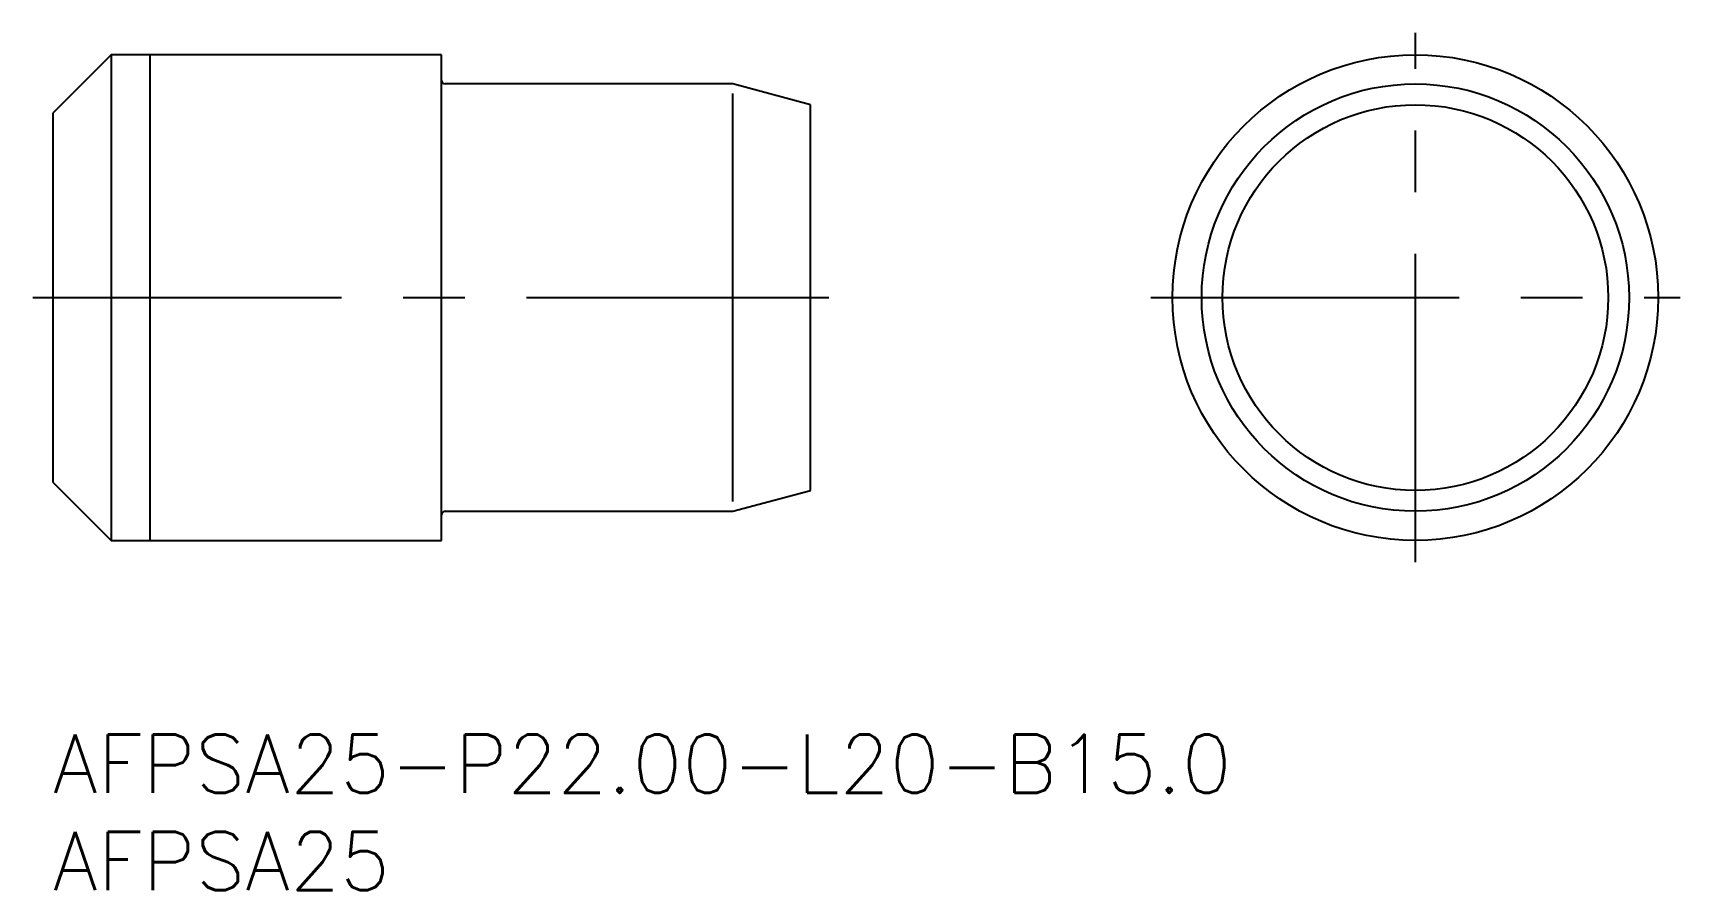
# Model space of a CAD drawing. Extents: x -1 to 83.8, y -8 to 36.1.
import ezdxf

# ---------------------------------------------------------------- set-up
doc = ezdxf.new("R2010")
doc.units = 0
doc.header["$LTSCALE"] = 0.5
doc.linetypes.add('CENTER', pattern=[50.8, 31.75, -6.35, 6.35, -6.35])
for name, color, linetype in [('MSM_CENTER', 1, 'CENTER'), ('MSM_CONTINUOUS', 7, 'CONTINUOUS'), ('MSM_NARROW', 5, 'CONTINUOUS'), ('MSM_PART_NUMBER', 7, 'CONTINUOUS')]:
    doc.layers.add(name, color=color, linetype=linetype)
doc.styles.get("Standard").update_dxf_attribs({"font": 'txt.shx', "height": 1.5, "bigfont": 'bigfont.shx'})

# ---------------------------------------------------------------- blocks, each defined once
blk = doc.blocks.new('*U14')
at = {"layer": 'MSM_PART_NUMBER'}
blk.add_text('AFPSA25-P22.00-L20-B15.0', height=3, dxfattribs=at).set_placement((0, -3))
blk = doc.blocks.new('*U15')
at = {"layer": 'MSM_PART_NUMBER'}
blk.add_text('AFPSA25', height=3, dxfattribs=at).set_placement((0, -8))

msp = doc.modelspace()

# ---------------------------------------------------------------- linework, layer by layer
at = {"layer": 'MSM_CENTER'}
for p, q in [((70.138, 8.875), (70.138, 36.125)), ((-1.025, 22.5), (39.95, 22.5)), ((56.513, 22.5), (83.763, 22.5))]:
    msp.add_line(p, q, dxfattribs=at)
at = {"layer": 'MSM_CONTINUOUS'}
for p, q in [((3, 35), (0, 32)), ((20, 35), (3, 35)), ((3, 35), (3, 10)), ((20, 10), (20, 35)), ((35, 33.5), (20.2, 33.5)), ((39, 32.428), (35, 33.5)), ((39, 12.572), (39, 32.428)), ((0, 32), (0, 13)), ((0, 13), (3, 10)), ((35, 11.5), (39, 12.572)), ((20.2, 11.5), (35, 11.5)), ((3, 10), (20, 10))]:
    msp.add_line(p, q, dxfattribs=at)
for radius in [12.5, 11, 9.928]:
    msp.add_circle((70.138, 22.5), radius, dxfattribs=at)
for centre, start, end in [((20.2, 33.7), 180, 270), ((20.2, 11.3), 90, 180)]:
    msp.add_arc(centre, 0.2, start, end, dxfattribs=at)
at = {"layer": 'MSM_NARROW'}
for p, q in [((5, 35), (5, 10)), ((35, 12), (35, 33))]:
    msp.add_line(p, q, dxfattribs=at)

# ---------------------------------------------------------------- block references
at = {"layer": 'MSM_CONTINUOUS'}
for name in ['*U14', '*U15']:
    msp.add_blockref(name, (0, 0), dxfattribs=at)

doc.saveas('drawing.dxf')
